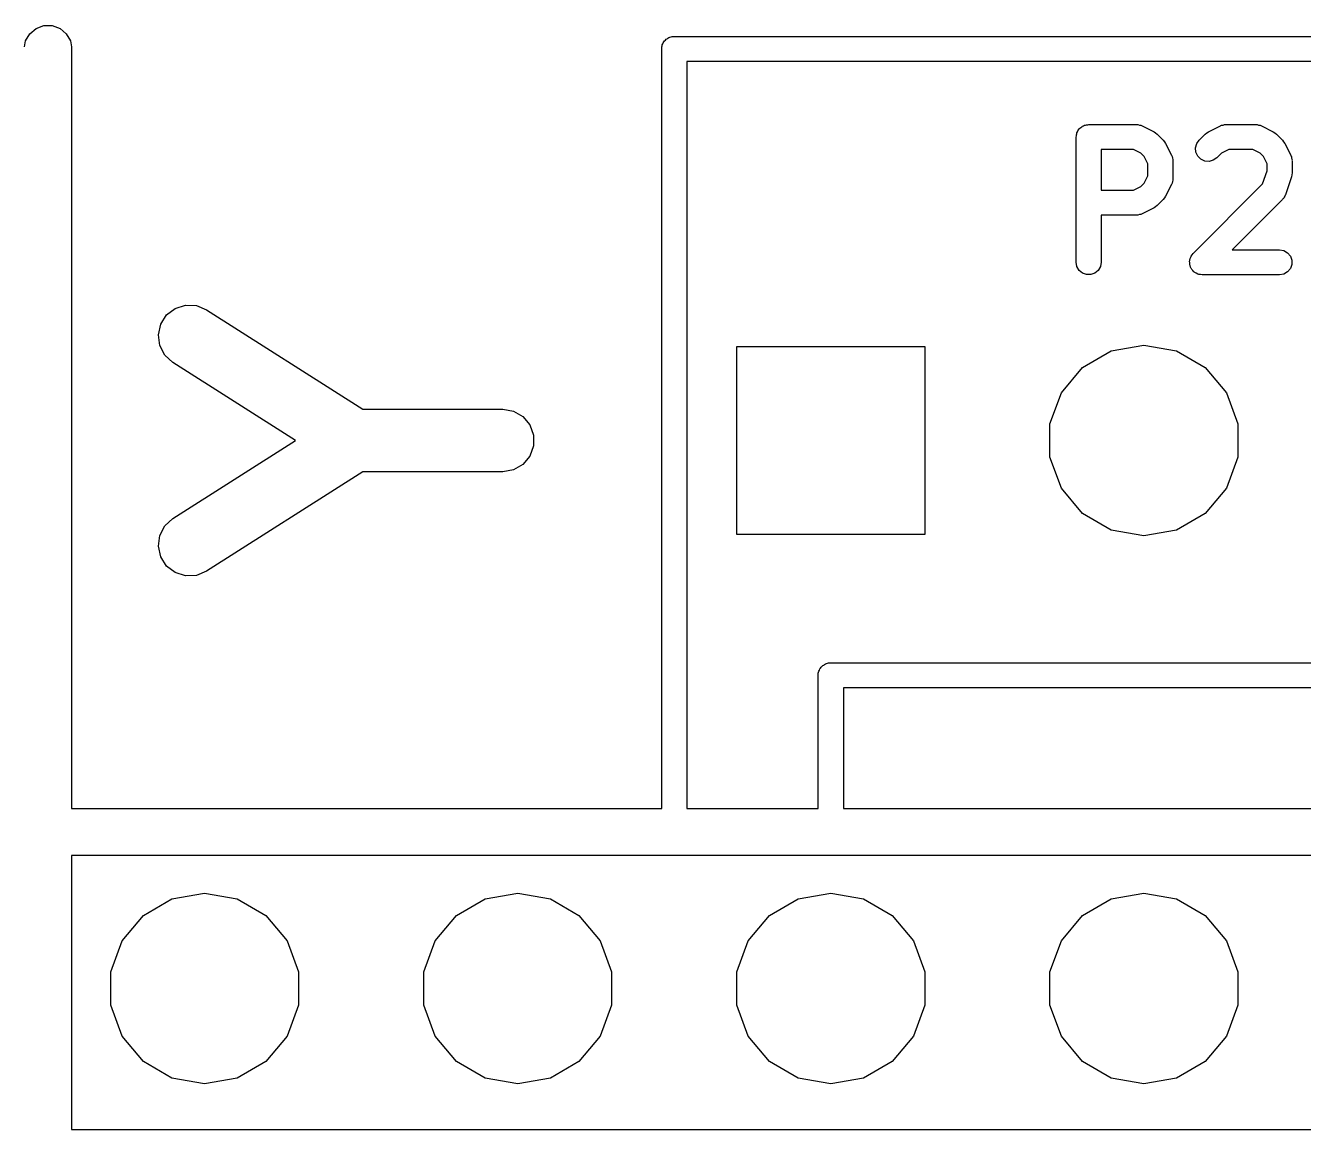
# Model space of a CAD drawing. Extents: x 51 to 149, y -134 to -32.
# Drawn here: x 101.42 to 111.78, y -43.05 to -34.1 of the extents above; entities that cross this region are included whole.
import ezdxf

# ---------------------------------------------------------------- set-up
doc = ezdxf.new("R2010")
doc.units = 0
doc.header["$MEASUREMENT"] = 0
doc.layers.add('BLACK', color=7, linetype='CONTINUOUS')

msp = doc.modelspace()

# ---------------------------------------------------------------- linework, layer by layer
at = {"layer": 'BLACK', "linetype": 'CONTINUOUS'}
for p, q in [((101.503, -34.1225), (101.566, -34.0995)), ((101.566, -34.0995), (101.634, -34.0995)), ((101.634, -34.0995), (101.697, -34.1225)), ((101.418, -34.2238), (101.452, -34.1657)), ((101.452, -34.1657), (101.503, -34.1225)), ((101.697, -34.1225), (101.748, -34.1657)), ((101.748, -34.1657), (101.782, -34.2238)), ((106.614, -34.211), (106.622, -34.2065)), ((106.622, -34.2065), (106.628, -34.2007)), ((106.628, -34.2007), (106.637, -34.1976)), ((106.637, -34.1976), (106.645, -34.1931)), ((106.645, -34.1931), (106.654, -34.1915)), ((106.654, -34.1915), (106.662, -34.1884)), ((106.662, -34.1884), (116.858, -34.1884)), ((101.41, -34.2733), (101.418, -34.2238)), ((101.782, -34.2238), (101.79, -34.2733)), ((101.79, -34.2733), (101.79, -40.4495)), ((106.578, -34.2721), (106.581, -34.2636)), ((106.578, -34.2811), (106.578, -34.2721)), ((106.578, -40.4495), (106.578, -34.2811)), ((106.581, -34.2636), (106.583, -34.2547)), ((106.583, -34.2547), (106.588, -34.2469)), ((106.588, -34.2469), (106.591, -34.2384)), ((106.591, -34.2384), (106.596, -34.2315)), ((106.596, -34.2315), (106.601, -34.2237)), ((106.601, -34.2237), (106.608, -34.2179)), ((106.608, -34.2179), (106.614, -34.211)), ((116.738, -34.3916), (106.782, -34.3916)), ((106.782, -34.3916), (106.782, -40.4495)), ((109.965, -34.9383), (109.971, -34.9326)), ((109.971, -34.9326), (109.977, -34.9258)), ((109.977, -34.9258), (109.985, -34.9213)), ((109.985, -34.9213), (109.992, -34.9156)), ((109.992, -34.9156), (110, -34.9126)), ((110, -34.9126), (110.008, -34.9081)), ((110.008, -34.9081), (110.016, -34.9066)), ((110.016, -34.9066), (110.025, -34.9036)), ((110.025, -34.9036), (110.034, -34.9036)), ((110.034, -34.9036), (110.042, -34.902)), ((110.042, -34.902), (110.43, -34.902)), ((110.43, -34.902), (110.435, -34.903)), ((110.435, -34.903), (110.441, -34.9027)), ((110.441, -34.9027), (110.453, -34.9061)), ((110.453, -34.9061), (110.464, -34.9081)), ((110.464, -34.9081), (110.469, -34.9111)), ((110.469, -34.9111), (110.475, -34.9127)), ((110.475, -34.9127), (110.572, -34.9611)), ((111.013, -34.9611), (111.11, -34.9127)), ((111.11, -34.9127), (111.115, -34.9111)), ((111.115, -34.9111), (111.12, -34.9081)), ((111.12, -34.9081), (111.132, -34.9061)), ((111.132, -34.9061), (111.144, -34.9027)), ((111.144, -34.9027), (111.149, -34.903)), ((111.149, -34.903), (111.155, -34.902)), ((111.155, -34.902), (111.397, -34.902)), ((111.397, -34.902), (111.403, -34.903)), ((111.403, -34.903), (111.409, -34.9027)), ((111.409, -34.9027), (111.42, -34.9061)), ((111.42, -34.9061), (111.432, -34.9081)), ((111.432, -34.9081), (111.437, -34.9111)), ((111.437, -34.9111), (111.443, -34.9127)), ((111.443, -34.9127), (111.539, -34.9611)), ((109.941, -35.0036), (109.942, -34.9949)), ((109.941, -36.0196), (109.941, -35.0036)), ((109.942, -34.986), (109.945, -34.9776)), ((109.942, -34.9949), (109.942, -34.986)), ((109.945, -34.9776), (109.947, -34.9689)), ((109.947, -34.9689), (109.951, -34.9612)), ((109.951, -34.9612), (109.954, -34.9528)), ((109.954, -34.9528), (109.96, -34.946)), ((109.96, -34.946), (109.965, -34.9383)), ((110.572, -34.9611), (110.585, -34.9708)), ((110.585, -34.9708), (110.598, -34.9802)), ((110.598, -34.9802), (110.647, -35.0285)), ((110.647, -35.0285), (110.656, -35.0419)), ((110.918, -35.0574), (110.938, -35.0285)), ((110.938, -35.0285), (110.987, -34.9802)), ((110.987, -34.9802), (111, -34.9708)), ((111, -34.9708), (111.013, -34.9611)), ((111.539, -34.9611), (111.552, -34.9708)), ((111.552, -34.9708), (111.566, -34.9802)), ((111.566, -34.9802), (111.614, -35.0285)), ((111.614, -35.0285), (111.623, -35.0419)), ((110.144, -35.1052), (110.144, -35.4342)), ((110.406, -35.1052), (110.144, -35.1052)), ((110.466, -35.1355), (110.406, -35.1052)), ((110.491, -35.1606), (110.466, -35.1355)), ((110.656, -35.0419), (110.666, -35.0549)), ((110.666, -35.0549), (110.714, -35.1517)), ((110.909, -35.0915), (110.918, -35.0574)), ((110.912, -35.1267), (110.909, -35.0915)), ((110.927, -35.1587), (110.912, -35.1267)), ((111.119, -35.1355), (111.082, -35.1722)), ((111.179, -35.1052), (111.119, -35.1355)), ((111.373, -35.1052), (111.179, -35.1052)), ((111.434, -35.1355), (111.373, -35.1052)), ((111.459, -35.1606), (111.434, -35.1355)), ((111.623, -35.0419), (111.633, -35.0549)), ((111.633, -35.0549), (111.682, -35.1517)), ((110.521, -35.2211), (110.491, -35.1606)), ((110.521, -35.3183), (110.521, -35.2211)), ((110.714, -35.1517), (110.716, -35.1573)), ((110.716, -35.1573), (110.719, -35.1624)), ((110.719, -35.1624), (110.721, -35.1741)), ((110.721, -35.1741), (110.724, -35.1855)), ((110.724, -35.1855), (110.724, -35.1914)), ((110.724, -35.1914), (110.725, -35.1971)), ((110.725, -35.1971), (110.725, -35.3423)), ((110.952, -35.1836), (110.927, -35.1587)), ((110.984, -35.1985), (110.952, -35.1836)), ((111.019, -35.2016), (110.984, -35.1985)), ((111.053, -35.1925), (111.019, -35.2016)), ((111.082, -35.1722), (111.053, -35.1925)), ((111.489, -35.2211), (111.459, -35.1606)), ((111.489, -35.2774), (111.489, -35.2211)), ((111.682, -35.1517), (111.683, -35.1573)), ((111.683, -35.1573), (111.686, -35.1624)), ((111.686, -35.1624), (111.688, -35.1741)), ((111.688, -35.1741), (111.692, -35.1855)), ((111.692, -35.1855), (111.691, -35.1914)), ((111.691, -35.1914), (111.692, -35.1971)), ((111.692, -35.1971), (111.692, -35.2939)), ((110.491, -35.3789), (110.521, -35.3183)), ((110.725, -35.3423), (110.724, -35.3481)), ((110.724, -35.3481), (110.724, -35.3539)), ((111.453, -35.3842), (111.489, -35.2774)), ((111.687, -35.326), (111.639, -35.4712)), ((111.689, -35.3099), (111.687, -35.326)), ((111.692, -35.2939), (111.689, -35.3099)), ((110.144, -35.4342), (110.406, -35.4342)), ((110.406, -35.4342), (110.466, -35.4039)), ((110.466, -35.4039), (110.491, -35.3789)), ((110.714, -35.3877), (110.666, -35.4845)), ((110.716, -35.3821), (110.714, -35.3877)), ((110.719, -35.377), (110.716, -35.3821)), ((110.721, -35.3653), (110.719, -35.377)), ((110.724, -35.3539), (110.721, -35.3653)), ((110.89, -35.9478), (111.453, -35.3842)), ((110.647, -35.5109), (110.598, -35.5593)), ((110.656, -35.4976), (110.647, -35.5109)), ((110.666, -35.4845), (110.656, -35.4976)), ((111.614, -35.5109), (111.207, -35.918)), ((111.617, -35.5061), (111.614, -35.5109)), ((111.622, -35.5022), (111.617, -35.5061)), ((111.628, -35.4917), (111.622, -35.5022)), ((111.634, -35.482), (111.628, -35.4917)), ((111.636, -35.4763), (111.634, -35.482)), ((111.639, -35.4712), (111.636, -35.4763)), ((110.43, -35.6374), (110.144, -35.6374)), ((110.144, -35.6374), (110.144, -36.0196)), ((110.435, -35.6364), (110.43, -35.6374)), ((110.441, -35.6367), (110.435, -35.6364)), ((110.453, -35.6333), (110.441, -35.6367)), ((110.464, -35.6313), (110.453, -35.6333)), ((110.469, -35.6284), (110.464, -35.6313)), ((110.475, -35.6267), (110.469, -35.6284)), ((110.572, -35.5783), (110.475, -35.6267)), ((110.585, -35.5686), (110.572, -35.5783)), ((110.598, -35.5593), (110.585, -35.5686)), ((110.872, -35.973), (110.874, -35.9688)), ((110.874, -35.9688), (110.882, -35.9587)), ((110.882, -35.9587), (110.89, -35.9478)), ((111.207, -35.918), (111.591, -35.918)), ((111.591, -35.918), (111.625, -35.9241)), ((111.625, -35.9241), (111.656, -35.9418)), ((111.656, -35.9418), (111.679, -35.9688)), ((111.679, -35.9688), (111.691, -36.002)), ((109.947, -36.0544), (109.941, -36.0196)), ((109.965, -36.0849), (109.947, -36.0544)), ((110.138, -36.0544), (110.12, -36.0849)), ((110.144, -36.0196), (110.138, -36.0544)), ((110.861, -36.0108), (110.862, -36.0064)), ((110.862, -36.024), (110.861, -36.0108)), ((110.862, -36.002), (110.866, -35.9895)), ((110.862, -36.0064), (110.862, -36.002)), ((110.862, -36.0373), (110.862, -36.024)), ((110.863, -36.0415), (110.862, -36.0373)), ((110.864, -36.0459), (110.863, -36.0415)), ((110.869, -36.0579), (110.864, -36.0459)), ((110.866, -35.9895), (110.87, -35.9767)), ((110.874, -36.0704), (110.869, -36.0579)), ((110.87, -35.9767), (110.872, -35.973)), ((110.877, -36.0738), (110.874, -36.0704)), ((110.878, -36.0779), (110.877, -36.0738)), ((111.679, -36.0704), (111.656, -36.0974)), ((111.691, -36.0373), (111.679, -36.0704)), ((111.691, -36.002), (111.691, -36.0373)), ((109.992, -36.1076), (109.965, -36.0849)), ((110.025, -36.1197), (109.992, -36.1076)), ((110.06, -36.1197), (110.025, -36.1197)), ((110.093, -36.1076), (110.06, -36.1197)), ((110.12, -36.0849), (110.093, -36.1076)), ((110.888, -36.0873), (110.878, -36.0779)), ((110.896, -36.0974), (110.888, -36.0873)), ((110.9, -36.0997), (110.896, -36.0974)), ((110.903, -36.1028), (110.9, -36.0997)), ((110.915, -36.1085), (110.903, -36.1028)), ((110.927, -36.1151), (110.915, -36.1085)), ((110.931, -36.1159), (110.927, -36.1151)), ((110.935, -36.1178), (110.931, -36.1159)), ((110.949, -36.1189), (110.935, -36.1178)), ((110.962, -36.1212), (110.949, -36.1189)), ((111.591, -36.1212), (110.962, -36.1212)), ((111.625, -36.1151), (111.591, -36.1212)), ((111.656, -36.0974), (111.625, -36.1151)), ((102.632, -36.3931), (102.716, -36.3665)), ((102.716, -36.3665), (102.804, -36.3703)), ((102.804, -36.3703), (102.885, -36.404)), ((102.514, -36.5212), (102.562, -36.4468)), ((102.562, -36.4468), (102.632, -36.3931)), ((102.885, -36.404), (104.153, -37.211)), ((102.495, -36.6074), (102.514, -36.5212)), ((102.507, -36.6948), (102.495, -36.6074)), ((102.548, -36.7731), (102.507, -36.6948)), ((110.225, -36.7379), (110.49, -36.6912)), ((110.49, -36.6912), (110.755, -36.7379)), ((102.613, -36.8326), (102.548, -36.7731)), ((107.188, -38.227), (107.188, -36.703)), ((107.188, -36.703), (108.712, -36.703)), ((108.712, -36.703), (108.712, -38.227)), ((109.993, -36.8723), (110.225, -36.7379)), ((110.755, -36.7379), (110.987, -36.8723)), ((103.606, -37.465), (102.613, -36.8326)), ((109.82, -37.0781), (109.993, -36.8723)), ((110.987, -36.8723), (111.16, -37.0781)), ((109.728, -37.3306), (109.82, -37.0781)), ((111.16, -37.0781), (111.252, -37.3306)), ((104.153, -37.211), (105.289, -37.211)), ((105.289, -37.211), (105.376, -37.2263)), ((105.376, -37.2263), (105.452, -37.2704)), ((105.452, -37.2704), (105.509, -37.338)), ((105.509, -37.338), (105.539, -37.4209)), ((105.539, -37.4209), (105.539, -37.5091)), ((109.728, -37.5994), (109.728, -37.3306)), ((111.252, -37.3306), (111.252, -37.5994)), ((102.613, -38.0974), (103.606, -37.465)), ((105.539, -37.5091), (105.509, -37.592)), ((105.509, -37.592), (105.452, -37.6596)), ((109.82, -37.8519), (109.728, -37.5994)), ((111.252, -37.5994), (111.16, -37.8519)), ((104.153, -37.719), (102.885, -38.526)), ((105.289, -37.719), (104.153, -37.719)), ((105.376, -37.7037), (105.289, -37.719)), ((105.452, -37.6596), (105.376, -37.7037)), ((109.993, -38.0577), (109.82, -37.8519)), ((111.16, -37.8519), (110.987, -38.0577)), ((102.548, -38.1569), (102.613, -38.0974)), ((110.225, -38.1921), (109.993, -38.0577)), ((110.987, -38.0577), (110.755, -38.1921)), ((102.495, -38.3226), (102.507, -38.2352)), ((102.507, -38.2352), (102.548, -38.1569)), ((108.712, -38.227), (107.188, -38.227)), ((110.49, -38.2388), (110.225, -38.1921)), ((110.755, -38.1921), (110.49, -38.2388)), ((102.514, -38.4087), (102.495, -38.3226)), ((102.562, -38.4832), (102.514, -38.4087)), ((102.632, -38.5369), (102.562, -38.4832)), ((102.716, -38.5635), (102.632, -38.5369)), ((102.804, -38.5597), (102.716, -38.5635)), ((102.885, -38.526), (102.804, -38.5597)), ((107.884, -39.291), (107.892, -39.2865)), ((107.892, -39.2865), (107.898, -39.2807)), ((107.898, -39.2807), (107.907, -39.2776)), ((107.907, -39.2776), (107.915, -39.2731)), ((107.915, -39.2731), (107.924, -39.2715)), ((107.924, -39.2715), (107.932, -39.2684)), ((107.932, -39.2684), (115.588, -39.2684)), ((107.848, -39.3521), (107.851, -39.3436)), ((107.848, -39.3879), (107.848, -39.3521)), ((107.848, -40.4495), (107.848, -39.3879)), ((107.848, -39.3879), (107.848, -39.3879)), ((107.851, -39.3436), (107.853, -39.3347)), ((107.853, -39.3347), (107.858, -39.3269)), ((107.858, -39.3269), (107.861, -39.3184)), ((107.861, -39.3184), (107.866, -39.3115)), ((107.866, -39.3115), (107.871, -39.3037)), ((107.871, -39.3037), (107.878, -39.2979)), ((107.878, -39.2979), (107.884, -39.291)), ((108.052, -39.4716), (108.052, -40.4495)), ((115.468, -39.4716), (108.052, -39.4716)), ((101.79, -40.4495), (106.578, -40.4495)), ((106.782, -40.4495), (107.848, -40.4495)), ((108.052, -40.4495), (115.468, -40.4495)), ((117.582, -40.8305), (101.79, -40.8305)), ((101.79, -40.8305), (101.79, -43.053)), ((102.605, -41.1829), (102.87, -41.1362)), ((102.87, -41.1362), (103.135, -41.1829)), ((105.145, -41.1829), (105.41, -41.1362)), ((105.41, -41.1362), (105.675, -41.1829)), ((107.685, -41.1829), (107.95, -41.1362)), ((107.95, -41.1362), (108.215, -41.1829)), ((110.225, -41.1829), (110.49, -41.1362)), ((110.49, -41.1362), (110.755, -41.1829)), ((102.373, -41.3173), (102.605, -41.1829)), ((103.135, -41.1829), (103.367, -41.3173)), ((104.913, -41.3173), (105.145, -41.1829)), ((105.675, -41.1829), (105.907, -41.3173)), ((107.453, -41.3173), (107.685, -41.1829)), ((108.215, -41.1829), (108.447, -41.3173)), ((109.993, -41.3173), (110.225, -41.1829)), ((110.755, -41.1829), (110.987, -41.3173)), ((102.2, -41.5231), (102.373, -41.3173)), ((103.367, -41.3173), (103.54, -41.5231)), ((104.74, -41.5231), (104.913, -41.3173)), ((105.907, -41.3173), (106.08, -41.5231)), ((107.28, -41.5231), (107.453, -41.3173)), ((108.447, -41.3173), (108.62, -41.5231)), ((109.82, -41.5231), (109.993, -41.3173)), ((110.987, -41.3173), (111.16, -41.5231)), ((102.108, -41.7756), (102.2, -41.5231)), ((103.54, -41.5231), (103.632, -41.7756)), ((104.648, -41.7756), (104.74, -41.5231)), ((106.08, -41.5231), (106.172, -41.7756)), ((107.188, -41.7756), (107.28, -41.5231)), ((108.62, -41.5231), (108.712, -41.7756)), ((109.728, -41.7756), (109.82, -41.5231)), ((111.16, -41.5231), (111.252, -41.7756)), ((102.108, -42.0444), (102.108, -41.7756)), ((103.632, -41.7756), (103.632, -42.0444)), ((104.648, -42.0444), (104.648, -41.7756)), ((106.172, -41.7756), (106.172, -42.0444)), ((107.188, -42.0444), (107.188, -41.7756)), ((108.712, -41.7756), (108.712, -42.0444)), ((109.728, -42.0444), (109.728, -41.7756)), ((111.252, -41.7756), (111.252, -42.0444)), ((102.2, -42.2969), (102.108, -42.0444)), ((103.632, -42.0444), (103.54, -42.2969)), ((104.74, -42.2969), (104.648, -42.0444)), ((106.172, -42.0444), (106.08, -42.2969)), ((107.28, -42.2969), (107.188, -42.0444)), ((108.712, -42.0444), (108.62, -42.2969)), ((109.82, -42.2969), (109.728, -42.0444)), ((111.252, -42.0444), (111.16, -42.2969)), ((102.373, -42.5027), (102.2, -42.2969)), ((103.54, -42.2969), (103.367, -42.5027)), ((104.913, -42.5027), (104.74, -42.2969)), ((106.08, -42.2969), (105.907, -42.5027)), ((107.453, -42.5027), (107.28, -42.2969)), ((108.62, -42.2969), (108.447, -42.5027)), ((109.993, -42.5027), (109.82, -42.2969)), ((111.16, -42.2969), (110.987, -42.5027)), ((102.605, -42.6371), (102.373, -42.5027)), ((103.367, -42.5027), (103.135, -42.6371)), ((105.145, -42.6371), (104.913, -42.5027)), ((105.907, -42.5027), (105.675, -42.6371)), ((107.685, -42.6371), (107.453, -42.5027)), ((108.447, -42.5027), (108.215, -42.6371)), ((110.225, -42.6371), (109.993, -42.5027)), ((110.987, -42.5027), (110.755, -42.6371)), ((102.87, -42.6838), (102.605, -42.6371)), ((103.135, -42.6371), (102.87, -42.6838)), ((105.41, -42.6838), (105.145, -42.6371)), ((105.675, -42.6371), (105.41, -42.6838)), ((107.95, -42.6838), (107.685, -42.6371)), ((108.215, -42.6371), (107.95, -42.6838)), ((110.49, -42.6838), (110.225, -42.6371)), ((110.755, -42.6371), (110.49, -42.6838)), ((101.79, -43.053), (121.73, -43.053))]:
    msp.add_line(p, q, dxfattribs=at)

doc.saveas('drawing.dxf')
